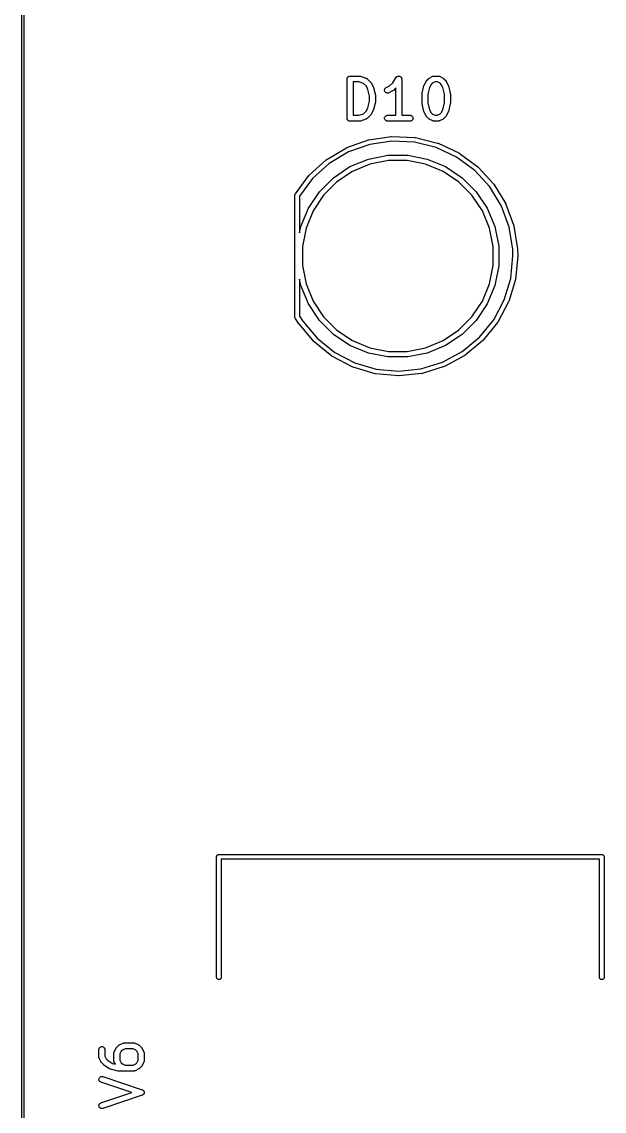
# Model space of a CAD drawing. Extents: x 20 to 116, y -135 to -16.
# Drawn here: x 19.98 to 34.79, y -103.31 to -75.58 of the extents above; entities that cross this region are included whole.
import ezdxf

# ---------------------------------------------------------------- set-up
doc = ezdxf.new("R2010")
doc.units = 0
doc.layers.add('BLACK', color=7, linetype='CONTINUOUS')

msp = doc.modelspace()

# ---------------------------------------------------------------- linework, layer by layer
at = {"layer": 'BLACK', "linetype": 'Continuous'}
for p, q in [((19.975, -134.999), (19.975, -20.0012)), ((20.025, -20.025), (20.025, -134.975)), ((28.2507, -77.0313), (28.2515, -77.0243)), ((28.2507, -77.0318), (28.2507, -77.0313)), ((28.2507, -77.0319), (28.2507, -77.0318)), ((28.2507, -77.0324), (28.2507, -77.0319)), ((28.2507, -77.0319), (28.2507, -77.0319)), ((28.2507, -78.0324), (28.2507, -77.0324)), ((28.2515, -77.0243), (28.2522, -77.0173)), ((28.2522, -77.0173), (28.2523, -77.017)), ((28.2523, -77.017), (28.2524, -77.0168)), ((28.2524, -77.0168), (28.2545, -77.0101)), ((28.2545, -77.0101), (28.2566, -77.0033)), ((28.2566, -77.0033), (28.2567, -77.0031)), ((28.2567, -77.0031), (28.2568, -77.0028)), ((28.2568, -77.0028), (28.2602, -76.9966)), ((28.2602, -76.9966), (28.2635, -76.9904)), ((28.2635, -76.9904), (28.2637, -76.9902)), ((28.2637, -76.9902), (28.2638, -76.99)), ((28.2638, -76.99), (28.2684, -76.9846)), ((28.2684, -76.9846), (28.2729, -76.9792)), ((28.2729, -76.9792), (28.2731, -76.979)), ((28.2731, -76.979), (28.2732, -76.9788)), ((28.2732, -76.9788), (28.2787, -76.9744)), ((28.2787, -76.9744), (28.2842, -76.9699)), ((28.2842, -76.9699), (28.2844, -76.9698)), ((28.2844, -76.9698), (28.2846, -76.9696)), ((28.2846, -76.9696), (28.2909, -76.9664)), ((28.2909, -76.9664), (28.2971, -76.963)), ((28.2971, -76.963), (28.2974, -76.963)), ((28.2974, -76.963), (28.2976, -76.9628)), ((28.2976, -76.9628), (28.3044, -76.9608)), ((28.3044, -76.9608), (28.3111, -76.9588)), ((28.3111, -76.9588), (28.3114, -76.9588)), ((28.3114, -76.9588), (28.3117, -76.9587)), ((28.3117, -76.9587), (28.3187, -76.9581)), ((28.3187, -76.9581), (28.3257, -76.9574)), ((28.3257, -76.9574), (28.5638, -76.9574)), ((28.5638, -76.9574), (28.5649, -76.9574)), ((28.5649, -76.9574), (28.569, -76.9579)), ((28.569, -76.9579), (28.5733, -76.958)), ((28.5733, -76.958), (28.5763, -76.9587)), ((28.5763, -76.9587), (28.5794, -76.959)), ((28.5794, -76.959), (28.5834, -76.9603)), ((28.5834, -76.9603), (28.5875, -76.9612)), ((28.5875, -76.9612), (28.7304, -77.0088)), ((28.7304, -77.0088), (28.7314, -77.0092)), ((28.7314, -77.0092), (28.7334, -77.0101)), ((28.7334, -77.0101), (28.7355, -77.0108)), ((28.7355, -77.0108), (28.74, -77.0132)), ((28.74, -77.0132), (28.7447, -77.0153)), ((28.7447, -77.0153), (28.7464, -77.0166)), ((28.7464, -77.0166), (28.7484, -77.0177)), ((28.7484, -77.0177), (28.7524, -77.0209)), ((28.7524, -77.0209), (28.7565, -77.0239)), ((28.7565, -77.0239), (28.758, -77.0256)), ((28.758, -77.0256), (28.7597, -77.027)), ((28.7597, -77.027), (28.8549, -77.1222)), ((29.4103, -77.1275), (29.5014, -76.9908)), ((29.5014, -76.9908), (29.5019, -76.99)), ((29.5019, -76.99), (29.502, -76.9899)), ((29.5019, -76.99), (29.5019, -76.99)), ((29.5019, -76.99), (29.5019, -76.99)), ((29.502, -76.9899), (29.5067, -76.9843)), ((29.5067, -76.9843), (29.5113, -76.9788)), ((29.5113, -76.9788), (29.5114, -76.9788)), ((29.5114, -76.9787), (29.5173, -76.974)), ((29.5114, -76.9788), (29.5114, -76.9787)), ((29.5173, -76.974), (29.5227, -76.9696)), ((29.5227, -76.9696), (29.5228, -76.9696)), ((29.5228, -76.9696), (29.5297, -76.966)), ((29.5228, -76.9696), (29.5228, -76.9696)), ((29.5297, -76.966), (29.5357, -76.9628)), ((29.5357, -76.9628), (29.5358, -76.9628)), ((29.5358, -76.9628), (29.5431, -76.9607)), ((29.5358, -76.9628), (29.5358, -76.9628)), ((29.5431, -76.9607), (29.5498, -76.9587)), ((29.5498, -76.9587), (29.5498, -76.9587)), ((29.5498, -76.9587), (29.5499, -76.9587)), ((29.5499, -76.9587), (29.5571, -76.958)), ((29.5571, -76.958), (29.5643, -76.9574)), ((29.5643, -76.9574), (29.5644, -76.9574)), ((29.5644, -76.9574), (29.5645, -76.9574)), ((29.5645, -76.9574), (29.5719, -76.9582)), ((29.5719, -76.9582), (29.5789, -76.9589)), ((29.5789, -76.9589), (29.5789, -76.9589)), ((29.5789, -76.9589), (29.579, -76.9589)), ((29.579, -76.9589), (29.5864, -76.9612)), ((29.5864, -76.9612), (29.5929, -76.9632)), ((29.5929, -76.9632), (29.5929, -76.9633)), ((29.5929, -76.9633), (29.593, -76.9633)), ((29.593, -76.9633), (29.5995, -76.9668)), ((29.5995, -76.9668), (29.6057, -76.9702)), ((29.6057, -76.9702), (29.6058, -76.9702)), ((29.6058, -76.9702), (29.6058, -76.9703)), ((29.6058, -76.9703), (29.6114, -76.9749)), ((29.6114, -76.9749), (29.617, -76.9795)), ((29.617, -76.9795), (29.6171, -76.9796)), ((29.6171, -76.9796), (29.6171, -76.9796)), ((29.6171, -76.9796), (29.622, -76.9856)), ((29.622, -76.9856), (29.6263, -76.9909)), ((29.6263, -76.9909), (29.6263, -76.9909)), ((29.6263, -76.9909), (29.6263, -76.991)), ((29.6263, -76.991), (29.63, -76.9979)), ((29.63, -76.9979), (29.6331, -77.0038)), ((29.6331, -77.0038), (29.6332, -77.0039)), ((29.6332, -77.0039), (29.6332, -77.0039)), ((29.6332, -77.0039), (29.6353, -77.011)), ((29.6353, -77.011), (29.6374, -77.0178)), ((29.6374, -77.0178), (29.6374, -77.0179)), ((29.6374, -77.0179), (29.6374, -77.0179)), ((29.6374, -77.0179), (29.6381, -77.0253)), ((29.6381, -77.0253), (29.6388, -77.0324)), ((29.6388, -77.0324), (29.6388, -77.9574)), ((30.2614, -77.0896), (30.2634, -77.0859)), ((30.2634, -77.0859), (30.2654, -77.0835)), ((30.2654, -77.0835), (30.2671, -77.0809)), ((30.2671, -77.0809), (30.27, -77.0778)), ((30.27, -77.0778), (30.2727, -77.0746)), ((30.2727, -77.0746), (30.3203, -77.027)), ((30.3203, -77.027), (30.321, -77.0262)), ((30.321, -77.0262), (30.3243, -77.0236)), ((30.3243, -77.0236), (30.3274, -77.0207)), ((30.3274, -77.0207), (30.33, -77.019)), ((30.33, -77.019), (30.3325, -77.0171)), ((30.3325, -77.0171), (30.3362, -77.0152)), ((30.3362, -77.0152), (30.3398, -77.0129)), ((30.3398, -77.0129), (30.435, -76.9653)), ((30.435, -76.9653), (30.436, -76.9648)), ((30.436, -76.9648), (30.438, -76.9641)), ((30.438, -76.9641), (30.44, -76.963)), ((30.44, -76.963), (30.4449, -76.9616)), ((30.4449, -76.9616), (30.4497, -76.9598)), ((30.4497, -76.9598), (30.4519, -76.9594)), ((30.4519, -76.9594), (30.454, -76.9588)), ((30.454, -76.9588), (30.4591, -76.9583)), ((30.4591, -76.9583), (30.4642, -76.9575)), ((30.4642, -76.9575), (30.4664, -76.9576)), ((30.4664, -76.9576), (30.4686, -76.9574)), ((30.4686, -76.9574), (30.5638, -76.9574)), ((30.5638, -76.9574), (30.5649, -76.9574)), ((30.5649, -76.9574), (30.5671, -76.9576)), ((30.5671, -76.9576), (30.5693, -76.9576)), ((30.5693, -76.9576), (30.5743, -76.9584)), ((30.5743, -76.9584), (30.5794, -76.959)), ((30.5794, -76.959), (30.5815, -76.9597)), ((30.5815, -76.9597), (30.5837, -76.9601)), ((30.5837, -76.9601), (30.5885, -76.9619)), ((30.5885, -76.9619), (30.5934, -76.9634)), ((30.5934, -76.9634), (30.5953, -76.9645)), ((30.5953, -76.9645), (30.5974, -76.9653)), ((30.5974, -76.9653), (30.6926, -77.0129)), ((30.6926, -77.0129), (30.6935, -77.0134)), ((30.6935, -77.0134), (30.6971, -77.0157)), ((30.6971, -77.0157), (30.7008, -77.0177)), ((30.7008, -77.0177), (30.7032, -77.0197)), ((30.7032, -77.0197), (30.7058, -77.0214)), ((30.7058, -77.0214), (30.7088, -77.0243)), ((30.7088, -77.0243), (30.7121, -77.027)), ((30.7121, -77.027), (30.7597, -77.0746)), ((30.7597, -77.0746), (30.7604, -77.0753)), ((30.7604, -77.0753), (30.7631, -77.0786)), ((30.7631, -77.0786), (30.766, -77.0817)), ((30.766, -77.0817), (30.7676, -77.0843)), ((30.7676, -77.0843), (30.7696, -77.0868)), ((30.7696, -77.0868), (30.7715, -77.0905)), ((28.4007, -77.1074), (28.4007, -77.9574)), ((28.5516, -77.1074), (28.4007, -77.1074)), ((28.6662, -77.1456), (28.5516, -77.1074)), ((28.7403, -77.2197), (28.6662, -77.1456)), ((28.7788, -77.2967), (28.7403, -77.2197)), ((28.8221, -77.4702), (28.7788, -77.2967)), ((28.8549, -77.1222), (28.8557, -77.123)), ((28.8557, -77.123), (28.8583, -77.1262)), ((28.8583, -77.1262), (28.8612, -77.1293)), ((28.8612, -77.1293), (28.8629, -77.132)), ((28.8629, -77.132), (28.8648, -77.1344)), ((28.8648, -77.1344), (28.8667, -77.1381)), ((28.8667, -77.1381), (28.869, -77.1417)), ((28.869, -77.1417), (28.9166, -77.2369)), ((28.9166, -77.2369), (28.9171, -77.2379)), ((28.9171, -77.2379), (28.9172, -77.2382)), ((28.9172, -77.2382), (28.9174, -77.2385)), ((28.9174, -77.2385), (28.9197, -77.2451)), ((28.9197, -77.2451), (28.9221, -77.2516)), ((28.9221, -77.2516), (28.9222, -77.252)), ((28.9222, -77.252), (28.9223, -77.2523)), ((28.9223, -77.2523), (28.9699, -77.4428)), ((29.2033, -77.323), (29.2037, -77.3084)), ((29.2056, -77.3375), (29.2033, -77.323)), ((29.2037, -77.3084), (29.207, -77.2941)), ((29.2108, -77.3512), (29.2056, -77.3375)), ((29.207, -77.2941), (29.213, -77.2808)), ((29.2185, -77.3636), (29.2108, -77.3512)), ((29.213, -77.2808), (29.2215, -77.2689)), ((29.2285, -77.3743), (29.2185, -77.3636)), ((29.2215, -77.2689), (29.2322, -77.2588)), ((29.2322, -77.2588), (29.2446, -77.251)), ((29.2446, -77.251), (29.3289, -77.2088)), ((29.4069, -77.3376), (29.3116, -77.3852)), ((29.3289, -77.2088), (29.4103, -77.1275)), ((29.4104, -77.3353), (29.4069, -77.3376)), ((29.4142, -77.3334), (29.4104, -77.3353)), ((29.4166, -77.3314), (29.4142, -77.3334)), ((29.4193, -77.3298), (29.4166, -77.3314)), ((29.4223, -77.3269), (29.4193, -77.3298)), ((29.4256, -77.3242), (29.4223, -77.3269)), ((29.4264, -77.3235), (29.4256, -77.3242)), ((29.4888, -77.2611), (29.4264, -77.3235)), ((29.4888, -77.9574), (29.4888, -77.2611)), ((30.1577, -77.3951), (30.2053, -77.2047)), ((30.2053, -77.2047), (30.2056, -77.2037)), ((30.2056, -77.2037), (30.2057, -77.2033)), ((30.2057, -77.2033), (30.2058, -77.203)), ((30.2058, -77.203), (30.2083, -77.1965)), ((30.2083, -77.1965), (30.2107, -77.1899)), ((30.2107, -77.1899), (30.2109, -77.1896)), ((30.2109, -77.1896), (30.211, -77.1893)), ((30.211, -77.1893), (30.2586, -77.0941)), ((30.2586, -77.0941), (30.2591, -77.0931)), ((30.2591, -77.0931), (30.2614, -77.0896)), ((30.3489, -77.249), (30.3055, -77.4226)), ((30.3874, -77.172), (30.3489, -77.249)), ((30.4178, -77.1416), (30.3874, -77.172)), ((30.4863, -77.1074), (30.4178, -77.1416)), ((30.5461, -77.1074), (30.4863, -77.1074)), ((30.6146, -77.1416), (30.5461, -77.1074)), ((30.645, -77.172), (30.6146, -77.1416)), ((30.6835, -77.249), (30.645, -77.172)), ((30.7269, -77.4226), (30.6835, -77.249)), ((30.7715, -77.0905), (30.7737, -77.0941)), ((30.7737, -77.0941), (30.8214, -77.1893)), ((30.8214, -77.1893), (30.8218, -77.1903)), ((30.8218, -77.1903), (30.8219, -77.1906)), ((30.8219, -77.1906), (30.8221, -77.1909)), ((30.8221, -77.1909), (30.8245, -77.1975)), ((30.8245, -77.1975), (30.8269, -77.204)), ((30.8269, -77.204), (30.8269, -77.2043)), ((30.8269, -77.2043), (30.827, -77.2047)), ((30.827, -77.2047), (30.8747, -77.3951)), ((28.7788, -77.7681), (28.8221, -77.5946)), ((28.8221, -77.5946), (28.8221, -77.4702)), ((28.9699, -77.622), (28.9223, -77.8125)), ((28.9699, -77.4428), (28.9702, -77.4438)), ((28.9701, -77.6207), (28.9699, -77.622)), ((28.9705, -77.6194), (28.9701, -77.6207)), ((28.9702, -77.4438), (28.9703, -77.4451)), ((28.9703, -77.4451), (28.9707, -77.4464)), ((28.9712, -77.6135), (28.9705, -77.6194)), ((28.9707, -77.4464), (28.9713, -77.4524)), ((28.9721, -77.6075), (28.9712, -77.6135)), ((28.9713, -77.4524), (28.9721, -77.4583)), ((28.9721, -77.4583), (28.972, -77.4596)), ((28.972, -77.4596), (28.9721, -77.461)), ((28.9721, -77.6049), (28.972, -77.6062)), ((28.972, -77.6062), (28.9721, -77.6075)), ((28.9721, -77.461), (28.9721, -77.6038)), ((28.9721, -77.6038), (28.9721, -77.6049)), ((29.2403, -77.3829), (29.2285, -77.3743)), ((29.2536, -77.389), (29.2403, -77.3829)), ((29.2679, -77.3924), (29.2536, -77.389)), ((29.2825, -77.393), (29.2679, -77.3924)), ((29.297, -77.3907), (29.2825, -77.393)), ((29.3107, -77.3856), (29.297, -77.3907)), ((29.3116, -77.3852), (29.3107, -77.3856)), ((30.1555, -77.4123), (30.1556, -77.411)), ((30.1555, -77.4133), (30.1555, -77.4123)), ((30.1555, -77.6514), (30.1555, -77.4133)), ((30.1556, -77.4096), (30.1564, -77.4037)), ((30.1556, -77.411), (30.1556, -77.4096)), ((30.1564, -77.4037), (30.1571, -77.3977)), ((30.1571, -77.3977), (30.1575, -77.3965)), ((30.1575, -77.3965), (30.1577, -77.3951)), ((30.3055, -77.4226), (30.3055, -77.6422)), ((30.3055, -77.6422), (30.3489, -77.8157)), ((30.6835, -77.8157), (30.7269, -77.6422)), ((30.7269, -77.6422), (30.7269, -77.4226)), ((30.8747, -77.3951), (30.8749, -77.3962)), ((30.8749, -77.3962), (30.8751, -77.3975)), ((30.8751, -77.3975), (30.8755, -77.3988)), ((30.8755, -77.3988), (30.8761, -77.4047)), ((30.8761, -77.4047), (30.8769, -77.4107)), ((30.8769, -77.4107), (30.8768, -77.412)), ((30.8768, -77.412), (30.8769, -77.4133)), ((30.8769, -77.4133), (30.8769, -77.6514)), ((28.5516, -77.9574), (28.6662, -77.9192)), ((28.6662, -77.9192), (28.7403, -77.8451)), ((28.7403, -77.8451), (28.7788, -77.7681)), ((28.9166, -77.8278), (28.869, -77.9231)), ((28.9167, -77.8275), (28.9166, -77.8278)), ((28.9169, -77.8272), (28.9167, -77.8275)), ((28.9193, -77.8207), (28.9169, -77.8272)), ((28.9218, -77.8142), (28.9193, -77.8207)), ((28.9219, -77.8138), (28.9218, -77.8142)), ((28.922, -77.8135), (28.9219, -77.8138)), ((28.9223, -77.8125), (28.922, -77.8135)), ((30.1556, -77.6528), (30.1555, -77.6514)), ((30.1555, -77.6541), (30.1556, -77.6528)), ((30.1563, -77.66), (30.1555, -77.6541)), ((30.1569, -77.666), (30.1563, -77.66)), ((30.1573, -77.6673), (30.1569, -77.666)), ((30.1575, -77.6686), (30.1573, -77.6673)), ((30.1577, -77.6696), (30.1575, -77.6686)), ((30.2053, -77.8601), (30.1577, -77.6696)), ((30.2055, -77.8604), (30.2053, -77.8601)), ((30.2055, -77.8608), (30.2055, -77.8604)), ((30.2079, -77.8673), (30.2055, -77.8608)), ((30.2103, -77.8739), (30.2079, -77.8673)), ((30.2104, -77.8742), (30.2103, -77.8739)), ((30.2106, -77.8745), (30.2104, -77.8742)), ((30.211, -77.8754), (30.2106, -77.8745)), ((30.2586, -77.9707), (30.211, -77.8754)), ((30.3489, -77.8157), (30.3874, -77.8927)), ((30.3874, -77.8927), (30.4178, -77.9231)), ((30.6146, -77.9231), (30.645, -77.8927)), ((30.645, -77.8927), (30.6835, -77.8157)), ((30.8214, -77.8754), (30.7737, -77.9707)), ((30.8215, -77.8751), (30.8214, -77.8754)), ((30.8217, -77.8748), (30.8215, -77.8751)), ((30.8241, -77.8683), (30.8217, -77.8748)), ((30.8266, -77.8618), (30.8241, -77.8683)), ((30.8267, -77.8614), (30.8266, -77.8618)), ((30.8268, -77.8611), (30.8267, -77.8614)), ((30.827, -77.8601), (30.8268, -77.8611)), ((30.8747, -77.6696), (30.827, -77.8601)), ((30.8749, -77.6683), (30.8747, -77.6696)), ((30.8753, -77.667), (30.8749, -77.6683)), ((30.8759, -77.6611), (30.8753, -77.667)), ((30.8768, -77.6551), (30.8759, -77.6611)), ((30.8769, -77.6525), (30.8767, -77.6538)), ((30.8767, -77.6538), (30.8768, -77.6551)), ((30.8769, -77.6514), (30.8769, -77.6525)), ((28.2514, -78.0394), (28.2507, -78.0324)), ((28.252, -78.0464), (28.2514, -78.0394)), ((28.2521, -78.0467), (28.252, -78.0464)), ((28.2521, -78.0469), (28.2521, -78.0467)), ((28.2542, -78.0537), (28.2521, -78.0469)), ((28.2562, -78.0605), (28.2542, -78.0537)), ((28.2563, -78.0607), (28.2562, -78.0605)), ((28.2564, -78.061), (28.2563, -78.0607)), ((28.2597, -78.0672), (28.2564, -78.061)), ((28.263, -78.0734), (28.2597, -78.0672)), ((28.2631, -78.0737), (28.263, -78.0734)), ((28.2632, -78.0739), (28.2631, -78.0737)), ((28.2677, -78.0794), (28.2632, -78.0739)), ((28.2721, -78.0849), (28.2677, -78.0794)), ((28.2723, -78.085), (28.2721, -78.0849)), ((28.2725, -78.0852), (28.2723, -78.085)), ((28.2779, -78.0897), (28.2725, -78.0852)), ((28.2833, -78.0943), (28.2779, -78.0897)), ((28.2836, -78.0944), (28.2833, -78.0943)), ((28.2838, -78.0946), (28.2836, -78.0944)), ((28.29, -78.0979), (28.2838, -78.0946)), ((28.2962, -78.1013), (28.29, -78.0979)), ((28.2964, -78.1014), (28.2962, -78.1013)), ((28.2966, -78.1015), (28.2964, -78.1014)), ((28.3034, -78.1036), (28.2966, -78.1015)), ((28.3101, -78.1057), (28.3034, -78.1036)), ((28.3104, -78.1058), (28.3101, -78.1057)), ((28.3106, -78.1058), (28.3104, -78.1058)), ((28.3176, -78.1066), (28.3106, -78.1058)), ((28.3247, -78.1074), (28.3176, -78.1066)), ((28.3252, -78.1074), (28.3247, -78.1074)), ((28.3257, -78.1074), (28.3252, -78.1074)), ((28.3252, -78.1074), (28.3252, -78.1074)), ((28.3252, -78.1074), (28.3252, -78.1074)), ((28.5638, -78.1074), (28.3257, -78.1074)), ((28.4007, -77.9574), (28.5516, -77.9574)), ((28.568, -78.107), (28.5638, -78.1074)), ((28.5722, -78.1069), (28.568, -78.107)), ((28.5753, -78.1063), (28.5722, -78.1069)), ((28.5784, -78.106), (28.5753, -78.1063)), ((28.5824, -78.1047), (28.5784, -78.106)), ((28.5865, -78.1039), (28.5824, -78.1047)), ((28.5875, -78.1035), (28.5865, -78.1039)), ((28.7304, -78.0559), (28.5875, -78.1035)), ((28.7324, -78.055), (28.7304, -78.0559)), ((28.7345, -78.0544), (28.7324, -78.055)), ((28.7391, -78.052), (28.7345, -78.0544)), ((28.7438, -78.05), (28.7391, -78.052)), ((28.7456, -78.0487), (28.7438, -78.05)), ((28.7475, -78.0477), (28.7456, -78.0487)), ((28.7515, -78.0445), (28.7475, -78.0477)), ((28.7557, -78.0415), (28.7515, -78.0445)), ((28.7572, -78.0399), (28.7557, -78.0415)), ((28.759, -78.0385), (28.7572, -78.0399)), ((28.7597, -78.0378), (28.759, -78.0385)), ((28.8549, -77.9426), (28.7597, -78.0378)), ((28.8576, -77.9393), (28.8549, -77.9426)), ((28.8605, -77.9363), (28.8576, -77.9393)), ((28.8622, -77.9337), (28.8605, -77.9363)), ((28.8642, -77.9312), (28.8622, -77.9337)), ((28.8662, -77.9275), (28.8642, -77.9312)), ((28.8685, -77.924), (28.8662, -77.9275)), ((28.869, -77.9231), (28.8685, -77.924)), ((29.2031, -78.0319), (29.2046, -78.0173)), ((29.2044, -78.0464), (29.2031, -78.0319)), ((29.2086, -78.0605), (29.2044, -78.0464)), ((29.2046, -78.0173), (29.209, -78.0033)), ((29.2153, -78.0734), (29.2086, -78.0605)), ((29.209, -78.0033), (29.2159, -77.9904)), ((29.2245, -78.0849), (29.2153, -78.0734)), ((29.2159, -77.9904), (29.2252, -77.9792)), ((29.2357, -78.0943), (29.2245, -78.0849)), ((29.2252, -77.9792), (29.2366, -77.9699)), ((29.2485, -78.1013), (29.2357, -78.0943)), ((29.2366, -77.9699), (29.2495, -77.963)), ((29.2625, -78.1057), (29.2485, -78.1013)), ((29.2495, -77.963), (29.2635, -77.9588)), ((29.277, -78.1074), (29.2625, -78.1057)), ((29.2635, -77.9588), (29.2781, -77.9574)), ((29.2781, -78.1074), (29.277, -78.1074)), ((29.2781, -77.9574), (29.4888, -77.9574)), ((29.8495, -78.1074), (29.2781, -78.1074)), ((29.6388, -77.9574), (29.8495, -77.9574)), ((29.8495, -77.9574), (29.8506, -77.9574)), ((29.8641, -78.106), (29.8495, -78.1074)), ((29.8506, -77.9574), (29.8651, -77.959)), ((29.8781, -78.1017), (29.8641, -78.106)), ((29.8651, -77.959), (29.8791, -77.9634)), ((29.891, -78.0948), (29.8781, -78.1017)), ((29.8791, -77.9634), (29.8919, -77.9705)), ((29.9024, -78.0856), (29.891, -78.0948)), ((29.8919, -77.9705), (29.9031, -77.9799)), ((29.9117, -78.0743), (29.9024, -78.0856)), ((29.9031, -77.9799), (29.9123, -77.9913)), ((29.9187, -78.0614), (29.9117, -78.0743)), ((29.9123, -77.9913), (29.9191, -78.0043)), ((29.923, -78.0475), (29.9187, -78.0614)), ((29.9191, -78.0043), (29.9232, -78.0183)), ((29.9245, -78.0329), (29.923, -78.0475)), ((29.9232, -78.0183), (29.9245, -78.0329)), ((30.2609, -77.9743), (30.2586, -77.9707)), ((30.2628, -77.978), (30.2609, -77.9743)), ((30.2648, -77.9804), (30.2628, -77.978)), ((30.2664, -77.9831), (30.2648, -77.9804)), ((30.2693, -77.9861), (30.2664, -77.9831)), ((30.2719, -77.9894), (30.2693, -77.9861)), ((30.2727, -77.9902), (30.2719, -77.9894)), ((30.3203, -78.0378), (30.2727, -77.9902)), ((30.3236, -78.0405), (30.3203, -78.0378)), ((30.3266, -78.0434), (30.3236, -78.0405)), ((30.3292, -78.0451), (30.3266, -78.0434)), ((30.3316, -78.0471), (30.3292, -78.0451)), ((30.3353, -78.0491), (30.3316, -78.0471)), ((30.3389, -78.0514), (30.3353, -78.0491)), ((30.3398, -78.0518), (30.3389, -78.0514)), ((30.435, -78.0995), (30.3398, -78.0518)), ((30.4178, -77.9231), (30.4863, -77.9574)), ((30.4371, -78.1003), (30.435, -78.0995)), ((30.439, -78.1013), (30.4371, -78.1003)), ((30.4439, -78.1029), (30.439, -78.1013)), ((30.4487, -78.1047), (30.4439, -78.1029)), ((30.4509, -78.1051), (30.4487, -78.1047)), ((30.453, -78.1057), (30.4509, -78.1051)), ((30.4581, -78.1063), (30.453, -78.1057)), ((30.4631, -78.1072), (30.4581, -78.1063)), ((30.4653, -78.1071), (30.4631, -78.1072)), ((30.4675, -78.1074), (30.4653, -78.1071)), ((30.4686, -78.1074), (30.4675, -78.1074)), ((30.5638, -78.1074), (30.4686, -78.1074)), ((30.4863, -77.9574), (30.5461, -77.9574)), ((30.5461, -77.9574), (30.6146, -77.9231)), ((30.566, -78.1072), (30.5638, -78.1074)), ((30.5682, -78.1073), (30.566, -78.1072)), ((30.5733, -78.1065), (30.5682, -78.1073)), ((30.5784, -78.106), (30.5733, -78.1065)), ((30.5805, -78.1053), (30.5784, -78.106)), ((30.5827, -78.105), (30.5805, -78.1053)), ((30.5875, -78.1032), (30.5827, -78.105)), ((30.5924, -78.1017), (30.5875, -78.1032)), ((30.5943, -78.1007), (30.5924, -78.1017)), ((30.5964, -78.0999), (30.5943, -78.1007)), ((30.5973, -78.0995), (30.5964, -78.0999)), ((30.6926, -78.0518), (30.5973, -78.0995)), ((30.6962, -78.0496), (30.6926, -78.0518)), ((30.6999, -78.0477), (30.6962, -78.0496)), ((30.7023, -78.0457), (30.6999, -78.0477)), ((30.705, -78.0441), (30.7023, -78.0457)), ((30.708, -78.0412), (30.705, -78.0441)), ((30.7113, -78.0385), (30.708, -78.0412)), ((30.7121, -78.0378), (30.7113, -78.0385)), ((30.7597, -77.9902), (30.7121, -78.0378)), ((30.7624, -77.9869), (30.7597, -77.9902)), ((30.7653, -77.9839), (30.7624, -77.9869)), ((30.767, -77.9813), (30.7653, -77.9839)), ((30.769, -77.9789), (30.767, -77.9813)), ((30.771, -77.9752), (30.769, -77.9789)), ((30.7733, -77.9716), (30.771, -77.9752)), ((30.7737, -77.9707), (30.7733, -77.9716)), ((28.2424, -78.7801), (28.7918, -78.5835)), ((28.8267, -78.6984), (28.2884, -78.8911)), ((28.7918, -78.5835), (28.7926, -78.5832)), ((28.7926, -78.5832), (28.7979, -78.5819)), ((28.7979, -78.5819), (28.8032, -78.5806)), ((28.8032, -78.5806), (29.3803, -78.4945)), ((29.3922, -78.614), (28.8267, -78.6984)), ((29.3803, -78.4945), (29.3812, -78.4943)), ((29.3812, -78.4943), (29.3866, -78.4941)), ((29.3866, -78.4941), (29.392, -78.4939)), ((29.392, -78.4939), (29.9749, -78.5215)), ((29.9634, -78.641), (29.3922, -78.614)), ((30.5184, -78.7785), (29.9634, -78.641)), ((29.9749, -78.5215), (29.9758, -78.5215)), ((29.9758, -78.5215), (29.9811, -78.5224)), ((29.9811, -78.5224), (29.9865, -78.5231)), ((29.9865, -78.5231), (30.5529, -78.6634)), ((30.5529, -78.6634), (30.5538, -78.6636)), ((30.5538, -78.6636), (30.5589, -78.6655)), ((30.5589, -78.6655), (30.564, -78.6673)), ((30.564, -78.6673), (31.0924, -78.9149)), ((27.731, -79.0847), (28.2318, -78.7851)), ((28.2884, -78.8911), (27.7977, -79.1847)), ((28.2318, -78.7851), (28.2325, -78.7847)), ((28.2325, -78.7847), (28.2375, -78.7824)), ((28.2375, -78.7824), (28.2424, -78.7801)), ((28.7911, -79.0711), (29.2871, -78.9724)), ((29.2871, -78.9724), (29.7929, -78.9724)), ((29.7929, -78.9724), (30.2889, -79.0711)), ((31.0361, -79.0211), (30.5184, -78.7785)), ((31.4969, -79.3597), (31.0361, -79.0211)), ((31.0924, -78.9149), (31.0931, -78.9153)), ((31.0931, -78.9153), (31.0978, -78.9182)), ((31.0978, -78.9182), (31.1024, -78.9209)), ((31.1024, -78.9209), (31.5727, -79.2665)), ((27.2886, -79.4828), (27.7216, -79.0917)), ((27.7977, -79.1847), (27.3734, -79.5679)), ((27.7216, -79.0917), (27.7223, -79.0911)), ((27.7223, -79.0911), (27.7267, -79.0879)), ((27.7267, -79.0879), (27.731, -79.0847)), ((27.9033, -79.5456), (28.3238, -79.2646)), ((28.3238, -79.2646), (28.7911, -79.0711)), ((28.8317, -79.2051), (28.3898, -79.3881)), ((29.3008, -79.1117), (28.8317, -79.2051)), ((29.7792, -79.1117), (29.3008, -79.1117)), ((30.2483, -79.2051), (29.7792, -79.1117)), ((30.6902, -79.3881), (30.2483, -79.2051)), ((30.2889, -79.0711), (30.7562, -79.2646)), ((30.7562, -79.2646), (31.1767, -79.5456)), ((31.5727, -79.2665), (31.5734, -79.267)), ((31.5734, -79.267), (31.5774, -79.2707)), ((31.5774, -79.2707), (31.5814, -79.2743)), ((31.5814, -79.2743), (31.9756, -79.7046)), ((26.9341, -79.9563), (27.2807, -79.4915)), ((27.3734, -79.5679), (27.04, -80.0151)), ((27.2807, -79.4915), (27.2812, -79.4908)), ((27.2812, -79.4908), (27.2849, -79.4869)), ((27.2849, -79.4869), (27.2886, -79.4828)), ((27.5456, -79.9033), (27.9033, -79.5456)), ((28.3898, -79.3881), (27.9921, -79.6539)), ((31.0879, -79.6539), (30.6902, -79.3881)), ((31.1767, -79.5456), (31.5344, -79.9033)), ((31.8831, -79.7813), (31.4969, -79.3597)), ((27.9921, -79.6539), (27.6539, -79.9921)), ((31.4261, -79.9921), (31.0879, -79.6539)), ((32.1801, -80.2699), (31.8831, -79.7813)), ((31.9756, -79.7046), (31.9761, -79.7052)), ((31.9761, -79.7052), (31.9794, -79.7096)), ((31.9794, -79.7096), (31.9826, -79.7139)), ((31.9826, -79.7139), (32.2857, -80.2126)), ((26.92, -79.9921), (26.9209, -79.9832)), ((26.92, -83.0879), (26.92, -79.9921)), ((26.9209, -79.9832), (26.9243, -79.9719)), ((26.9243, -79.9719), (26.9299, -79.9615)), ((26.9299, -79.9615), (26.9341, -79.9563)), ((27.04, -80.0151), (27.04, -80.9474)), ((27.2646, -80.3238), (27.5456, -79.9033)), ((27.6539, -79.9921), (27.3881, -80.3898)), ((31.6919, -80.3898), (31.4261, -79.9921)), ((31.5344, -79.9033), (31.8154, -80.3238)), ((27.0711, -80.7911), (27.2646, -80.3238)), ((27.3881, -80.3898), (27.2051, -80.8317)), ((31.8749, -80.8317), (31.6919, -80.3898)), ((31.8154, -80.3238), (32.0089, -80.7911)), ((32.3765, -80.8069), (32.1801, -80.2699)), ((32.2857, -80.2126), (32.2861, -80.2133)), ((32.2861, -80.2133), (32.2884, -80.2182)), ((32.2884, -80.2182), (32.2908, -80.2232)), ((32.2908, -80.2232), (32.4912, -80.7712)), ((27.04, -80.9474), (27.0711, -80.7911)), ((27.2051, -80.8317), (27.1117, -81.3008)), ((31.9683, -81.3008), (31.8749, -80.8317)), ((32.0089, -80.7911), (32.1076, -81.2871)), ((32.4652, -81.3739), (32.3765, -80.8069)), ((32.4912, -80.7712), (32.4915, -80.772)), ((32.4915, -80.772), (32.4928, -80.7773)), ((32.4928, -80.7773), (32.4942, -80.7825)), ((32.4942, -80.7825), (32.5843, -81.3591)), ((27.1117, -81.3008), (27.1117, -81.7792)), ((31.9683, -81.7792), (31.9683, -81.3008)), ((32.1076, -81.2871), (32.1076, -81.7929)), ((32.4699, -81.5377), (32.4652, -81.3739)), ((32.5843, -81.3591), (32.5845, -81.3599)), ((32.5845, -81.3599), (32.5846, -81.3633)), ((32.5846, -81.3633), (32.585, -81.3666)), ((32.585, -81.3666), (32.59, -81.5387)), ((27.1117, -81.7792), (27.2051, -82.2483)), ((31.8749, -82.2483), (31.9683, -81.7792)), ((32.1076, -81.7929), (32.0089, -82.2889)), ((32.414, -82.1086), (32.4699, -81.5377)), ((32.5897, -81.5454), (32.5329, -82.1262)), ((32.59, -81.5396), (32.5897, -81.5429)), ((32.5897, -81.5429), (32.5897, -81.5454)), ((32.59, -81.5387), (32.59, -81.5396)), ((27.0711, -82.2889), (27.04, -82.1326)), ((27.04, -82.1326), (27.04, -83.0672)), ((27.2646, -82.7562), (27.0711, -82.2889)), ((27.2051, -82.2483), (27.3881, -82.6902)), ((31.6919, -82.6902), (31.8749, -82.2483)), ((32.0089, -82.2889), (31.8154, -82.7562)), ((32.2488, -82.656), (32.414, -82.1086)), ((32.5306, -82.1376), (32.362, -82.6963)), ((32.5316, -82.1323), (32.5306, -82.1376)), ((32.5328, -82.127), (32.5316, -82.1323)), ((32.5329, -82.1262), (32.5328, -82.127)), ((27.5456, -83.1767), (27.2646, -82.7562)), ((27.3881, -82.6902), (27.6539, -83.0879)), ((31.4261, -83.0879), (31.6919, -82.6902)), ((31.8154, -82.7562), (31.5344, -83.1767)), ((31.9805, -83.1609), (32.2488, -82.656)), ((32.3575, -82.7071), (32.0837, -83.2224)), ((32.3596, -82.7021), (32.3575, -82.7071)), ((32.3618, -82.6971), (32.3596, -82.7021)), ((32.362, -82.6963), (32.3618, -82.6971)), ((26.9209, -83.0968), (26.92, -83.0879)), ((26.9243, -83.1081), (26.9209, -83.0968)), ((26.9299, -83.1185), (26.9243, -83.1081)), ((26.9319, -83.121), (26.9299, -83.1185)), ((27.0227, -83.2621), (26.9319, -83.121)), ((27.04, -83.0672), (27.1216, -83.194)), ((27.9033, -83.5344), (27.5456, -83.1767)), ((27.6539, -83.0879), (27.9921, -83.4261)), ((31.0879, -83.4261), (31.4261, -83.0879)), ((31.5344, -83.1767), (31.1767, -83.5344)), ((31.6192, -83.6041), (31.9805, -83.1609)), ((27.0248, -83.2647), (27.0227, -83.2621)), ((27.0267, -83.2676), (27.0248, -83.2647)), ((27.0272, -83.2682), (27.0267, -83.2676)), ((27.4024, -83.7152), (27.0272, -83.2682)), ((27.1216, -83.194), (27.4905, -83.6335)), ((27.9921, -83.4261), (28.3898, -83.6919)), ((30.6902, -83.6919), (31.0879, -83.4261)), ((32.0772, -83.2322), (31.7084, -83.6844)), ((32.0802, -83.2277), (32.0772, -83.2322)), ((32.0833, -83.2232), (32.0802, -83.2277)), ((32.0837, -83.2224), (32.0833, -83.2232)), ((27.4063, -83.719), (27.4024, -83.7152)), ((27.4101, -83.7228), (27.4063, -83.719)), ((27.4107, -83.7234), (27.4101, -83.7228)), ((27.8656, -84.0889), (27.4107, -83.7234)), ((27.4905, -83.6335), (27.9362, -83.9917)), ((28.3238, -83.8154), (27.9033, -83.5344)), ((28.3898, -83.6919), (28.8317, -83.8749)), ((30.2483, -83.8749), (30.6902, -83.6919)), ((31.1767, -83.5344), (30.7562, -83.8154)), ((31.1786, -83.9686), (31.6192, -83.6041)), ((31.7002, -83.6928), (31.2506, -84.0648)), ((31.704, -83.6889), (31.7002, -83.6928)), ((31.7079, -83.6851), (31.704, -83.6889)), ((31.7084, -83.6844), (31.7079, -83.6851)), ((27.9362, -83.9917), (28.4429, -84.2566)), ((28.7911, -84.0089), (28.3238, -83.8154)), ((29.2871, -84.1076), (28.7911, -84.0089)), ((28.8317, -83.8749), (29.3008, -83.9683)), ((29.3008, -83.9683), (29.7792, -83.9683)), ((29.7792, -83.9683), (30.2483, -83.8749)), ((30.2889, -84.0089), (29.7929, -84.1076)), ((30.7562, -83.8154), (30.2889, -84.0089)), ((30.6757, -84.2406), (31.1786, -83.9686)), ((27.8701, -84.0919), (27.8656, -84.0889)), ((27.8746, -84.095), (27.8701, -84.0919)), ((27.8754, -84.0954), (27.8746, -84.095)), ((28.3926, -84.3656), (27.8754, -84.0954)), ((28.4429, -84.2566), (28.9915, -84.4179)), ((29.7929, -84.1076), (29.2871, -84.1076)), ((30.1295, -84.4098), (30.6757, -84.2406)), ((31.2409, -84.0713), (30.7276, -84.349)), ((31.2454, -84.0683), (31.2409, -84.0713)), ((31.25, -84.0653), (31.2454, -84.0683)), ((31.2506, -84.0648), (31.25, -84.0653)), ((28.3976, -84.3677), (28.3926, -84.3656)), ((28.4026, -84.3698), (28.3976, -84.3677)), ((28.4034, -84.37), (28.4026, -84.3698)), ((28.9633, -84.5347), (28.4034, -84.37)), ((28.9686, -84.5357), (28.9633, -84.5347)), ((28.9739, -84.5368), (28.9686, -84.5357)), ((28.9748, -84.5369), (28.9739, -84.5368)), ((29.5559, -84.5897), (28.9748, -84.5369)), ((28.9915, -84.4179), (29.5609, -84.4696)), ((29.5609, -84.4696), (30.1295, -84.4098)), ((30.148, -84.5285), (29.5676, -84.5896)), ((30.1533, -84.5274), (30.148, -84.5285)), ((30.1586, -84.5264), (30.1533, -84.5274)), ((30.1594, -84.5262), (30.1586, -84.5264)), ((30.7168, -84.3535), (30.1594, -84.5262)), ((30.7219, -84.3514), (30.7168, -84.3535)), ((30.7269, -84.3494), (30.7219, -84.3514)), ((30.7276, -84.349), (30.7269, -84.3494)), ((29.5614, -84.5896), (29.5559, -84.5897)), ((29.5668, -84.5897), (29.5614, -84.5896)), ((29.5676, -84.5896), (29.5668, -84.5897)), ((24.9669, -96.7793), (24.9782, -96.7759)), ((24.9782, -96.7759), (24.9871, -96.775)), ((24.9871, -96.775), (24.99, -96.7747)), ((24.9871, -96.775), (24.9871, -96.775)), ((24.99, -96.7747), (24.9929, -96.775)), ((24.9929, -96.775), (34.7271, -96.775)), ((34.7271, -96.775), (34.73, -96.7747)), ((34.73, -96.7747), (34.7329, -96.775)), ((34.7329, -96.775), (34.7418, -96.7759)), ((34.7418, -96.7759), (34.7531, -96.7793)), ((24.9297, -96.835), (24.9309, -96.8232)), ((24.93, -96.838), (24.9297, -96.835)), ((24.93, -99.8979), (24.93, -96.838)), ((24.9309, -96.8232), (24.9343, -96.8119)), ((24.9343, -96.8119), (24.9399, -96.8015)), ((24.9399, -96.8015), (24.9474, -96.7924)), ((24.9474, -96.7924), (24.9565, -96.7849)), ((24.9565, -96.7849), (24.9669, -96.7793)), ((34.67, -96.895), (25.05, -96.895)), ((25.05, -96.895), (25.05, -99.8979)), ((34.67, -99.8979), (34.67, -96.895)), ((34.7531, -96.7793), (34.7635, -96.7849)), ((34.7635, -96.7849), (34.7726, -96.7924)), ((34.7726, -96.7924), (34.7801, -96.8015)), ((34.7801, -96.8015), (34.7857, -96.8119)), ((34.7857, -96.8119), (34.7891, -96.8232)), ((34.7891, -96.8232), (34.7903, -96.835)), ((34.7903, -96.835), (34.79, -96.8379)), ((34.79, -96.8379), (34.79, -99.8979)), ((24.9309, -99.9068), (24.93, -99.8979)), ((24.9343, -99.9181), (24.9309, -99.9068)), ((24.9399, -99.9285), (24.9343, -99.9181)), ((24.9474, -99.9376), (24.9399, -99.9285)), ((24.9565, -99.9451), (24.9474, -99.9376)), ((24.9669, -99.9507), (24.9565, -99.9451)), ((24.9782, -99.9541), (24.9669, -99.9507)), ((24.99, -99.9553), (24.9782, -99.9541)), ((25.0018, -99.9541), (24.99, -99.9553)), ((25.0131, -99.9507), (25.0018, -99.9541)), ((25.0235, -99.9451), (25.0131, -99.9507)), ((25.0326, -99.9376), (25.0235, -99.9451)), ((25.0401, -99.9285), (25.0326, -99.9376)), ((25.0457, -99.9181), (25.0401, -99.9285)), ((25.0491, -99.9068), (25.0457, -99.9181)), ((25.05, -99.8979), (25.0491, -99.9068)), ((34.6709, -99.9068), (34.67, -99.8979)), ((34.6743, -99.9181), (34.6709, -99.9068)), ((34.6799, -99.9285), (34.6743, -99.9181)), ((34.6874, -99.9376), (34.6799, -99.9285)), ((34.6965, -99.9451), (34.6874, -99.9376)), ((34.7069, -99.9507), (34.6965, -99.9451)), ((34.7182, -99.9541), (34.7069, -99.9507)), ((34.73, -99.9553), (34.7182, -99.9541)), ((34.7418, -99.9541), (34.73, -99.9553)), ((34.7531, -99.9507), (34.7418, -99.9541)), ((34.7635, -99.9451), (34.7531, -99.9507)), ((34.7726, -99.9376), (34.7635, -99.9451)), ((34.7801, -99.9285), (34.7726, -99.9376)), ((34.7857, -99.9181), (34.7801, -99.9285)), ((34.7891, -99.9068), (34.7857, -99.9181)), ((34.79, -99.8979), (34.7891, -99.9068)), ((21.9374, -101.735), (21.939, -101.72)), ((21.9374, -101.736), (21.9374, -101.735)), ((21.9374, -101.926), (21.9374, -101.736)), ((21.939, -101.72), (21.9434, -101.706)), ((21.9434, -101.706), (21.9505, -101.694)), ((21.9505, -101.694), (21.9599, -101.682)), ((21.9599, -101.682), (21.9713, -101.673)), ((21.9713, -101.673), (21.9843, -101.666)), ((21.9843, -101.666), (21.9983, -101.662)), ((21.9983, -101.662), (22.0129, -101.661)), ((22.0129, -101.661), (22.0275, -101.662)), ((22.0275, -101.662), (22.0414, -101.667)), ((22.0414, -101.667), (22.0543, -101.674)), ((22.0543, -101.674), (22.0656, -101.683)), ((22.0656, -101.683), (22.0748, -101.694)), ((22.0748, -101.694), (22.0817, -101.707)), ((22.0817, -101.707), (22.086, -101.721)), ((22.086, -101.721), (22.0874, -101.736)), ((22.0874, -101.736), (22.0874, -101.909)), ((22.3263, -101.798), (22.3739, -101.702)), ((22.3739, -101.702), (22.3743, -101.701)), ((22.3743, -101.701), (22.3766, -101.698)), ((22.3766, -101.698), (22.3786, -101.694)), ((22.3786, -101.694), (22.3806, -101.692)), ((22.3806, -101.692), (22.3823, -101.689)), ((22.3823, -101.689), (22.3852, -101.686)), ((22.3852, -101.686), (22.3879, -101.683)), ((22.3879, -101.683), (22.4355, -101.635)), ((22.4355, -101.635), (22.4363, -101.635)), ((22.4363, -101.635), (22.4396, -101.632)), ((22.4396, -101.632), (22.4426, -101.629)), ((22.4426, -101.629), (22.4453, -101.627)), ((22.4453, -101.627), (22.4477, -101.625)), ((22.4477, -101.625), (22.4515, -101.623)), ((22.4515, -101.623), (22.455, -101.621)), ((22.455, -101.621), (22.5503, -101.574)), ((22.533, -101.75), (22.5026, -101.78)), ((22.6015, -101.716), (22.533, -101.75)), ((22.5503, -101.574), (22.5512, -101.573)), ((22.5512, -101.573), (22.5533, -101.572)), ((22.5533, -101.572), (22.5552, -101.571)), ((22.5552, -101.571), (22.5601, -101.57)), ((22.5601, -101.57), (22.5649, -101.568)), ((22.5649, -101.568), (22.5671, -101.568)), ((22.5671, -101.568), (22.5692, -101.567)), ((22.5692, -101.567), (22.5743, -101.567)), ((22.5743, -101.567), (22.5794, -101.566)), ((22.5794, -101.566), (22.5816, -101.566)), ((22.5816, -101.566), (22.5838, -101.566)), ((22.5838, -101.566), (22.8219, -101.566)), ((22.8042, -101.716), (22.6015, -101.716)), ((22.8727, -101.75), (22.8042, -101.716)), ((22.8219, -101.566), (22.823, -101.566)), ((22.823, -101.566), (22.8251, -101.566)), ((22.8251, -101.566), (22.8274, -101.566)), ((22.8274, -101.566), (22.8324, -101.567)), ((22.8324, -101.567), (22.8375, -101.567)), ((22.8375, -101.567), (22.8396, -101.568)), ((22.8396, -101.568), (22.8418, -101.568)), ((22.8418, -101.568), (22.8466, -101.57)), ((22.8466, -101.57), (22.8514, -101.572)), ((22.8514, -101.572), (22.8534, -101.573)), ((22.8534, -101.573), (22.8554, -101.574)), ((22.8554, -101.574), (22.9507, -101.621)), ((22.9031, -101.78), (22.8727, -101.75)), ((22.9507, -101.621), (22.9516, -101.622)), ((22.9516, -101.622), (22.9552, -101.624)), ((22.9552, -101.624), (22.9589, -101.626)), ((22.9589, -101.626), (22.9613, -101.628)), ((22.9613, -101.628), (22.9639, -101.63)), ((22.9639, -101.63), (22.9669, -101.633)), ((22.9669, -101.633), (22.9702, -101.635)), ((22.9702, -101.635), (23.0178, -101.683)), ((23.0178, -101.683), (23.0185, -101.684)), ((23.0185, -101.684), (23.0212, -101.687)), ((23.0212, -101.687), (23.0241, -101.69)), ((23.0241, -101.69), (23.0257, -101.693)), ((23.0257, -101.693), (23.0277, -101.695)), ((23.0277, -101.695), (23.0296, -101.699)), ((23.0296, -101.699), (23.0318, -101.702)), ((23.0318, -101.702), (23.0795, -101.798)), ((21.9376, -101.929), (21.9374, -101.926)), ((21.9375, -101.931), (21.9376, -101.929)), ((21.9383, -101.936), (21.9375, -101.931)), ((21.9388, -101.941), (21.9383, -101.936)), ((21.9394, -101.943), (21.9388, -101.941)), ((21.9398, -101.945), (21.9394, -101.943)), ((21.9416, -101.95), (21.9398, -101.945)), ((21.943, -101.955), (21.9416, -101.95)), ((21.9441, -101.957), (21.943, -101.955)), ((21.9448, -101.959), (21.9441, -101.957)), ((21.9453, -101.96), (21.9448, -101.959)), ((21.9929, -102.055), (21.9453, -101.96)), ((22.0874, -101.909), (22.1216, -101.977)), ((22.1216, -101.977), (22.1554, -102.011)), ((22.1554, -102.011), (22.2813, -102.095)), ((22.3183, -101.83), (22.3186, -101.828)), ((22.3183, -101.831), (22.3183, -101.83)), ((22.3183, -102.022), (22.3183, -101.831)), ((22.3185, -102.024), (22.3183, -102.022)), ((22.3185, -101.826), (22.3194, -101.821)), ((22.3186, -101.828), (22.3185, -101.826)), ((22.3185, -102.026), (22.3185, -102.024)), ((22.3193, -102.031), (22.3185, -102.026)), ((22.3198, -102.036), (22.3193, -102.031)), ((22.3194, -101.821), (22.32, -101.816)), ((22.3204, -102.038), (22.3198, -102.036)), ((22.32, -101.816), (22.3206, -101.813)), ((22.3207, -102.041), (22.3204, -102.038)), ((22.3206, -101.813), (22.321, -101.811)), ((22.3225, -102.045), (22.3207, -102.041)), ((22.321, -101.811), (22.3228, -101.807)), ((22.324, -102.05), (22.3225, -102.045)), ((22.3228, -101.807), (22.3244, -101.802)), ((22.3244, -101.802), (22.3255, -101.8)), ((22.3255, -101.8), (22.3263, -101.798)), ((22.5026, -101.78), (22.4683, -101.849)), ((22.4683, -101.849), (22.4683, -102.004)), ((22.4683, -102.004), (22.5026, -102.072)), ((22.9374, -101.849), (22.9031, -101.78)), ((22.9031, -102.072), (22.9374, -102.004)), ((22.9374, -102.004), (22.9374, -101.849)), ((23.0795, -101.798), (23.0799, -101.799)), ((23.0799, -101.799), (23.0807, -101.801)), ((23.0807, -101.801), (23.0817, -101.803)), ((23.0817, -101.803), (23.0832, -101.808)), ((23.0847, -102.042), (23.0829, -102.046)), ((23.0832, -101.808), (23.085, -101.812)), ((23.0851, -102.039), (23.0847, -102.042)), ((23.085, -101.812), (23.0853, -101.815)), ((23.0857, -102.037), (23.0851, -102.039)), ((23.0853, -101.815), (23.086, -101.817)), ((23.0863, -102.032), (23.0857, -102.037)), ((23.086, -101.817), (23.0865, -101.822)), ((23.0872, -102.027), (23.0863, -102.032)), ((23.0865, -101.822), (23.0873, -101.827)), ((23.0874, -102.023), (23.0871, -102.025)), ((23.0871, -102.025), (23.0872, -102.027)), ((23.0873, -101.827), (23.0872, -101.829)), ((23.0872, -101.829), (23.0874, -101.831)), ((23.0874, -101.831), (23.0874, -102.022)), ((23.0874, -102.022), (23.0874, -102.023)), ((21.9952, -102.059), (21.9929, -102.055)), ((21.9971, -102.063), (21.9952, -102.059)), ((21.999, -102.065), (21.9971, -102.063)), ((22.0007, -102.068), (21.999, -102.065)), ((22.0036, -102.071), (22.0007, -102.068)), ((22.0062, -102.074), (22.0036, -102.071)), ((22.007, -102.075), (22.0062, -102.074)), ((22.0546, -102.122), (22.007, -102.075)), ((22.0599, -102.127), (22.0546, -102.122)), ((22.0651, -102.131), (22.0599, -102.127)), ((22.0659, -102.132), (22.0651, -102.131)), ((22.066, -102.132), (22.0659, -102.132)), ((22.0659, -102.132), (22.0659, -102.132)), ((22.0659, -102.132), (22.0659, -102.132)), ((22.2089, -102.227), (22.066, -102.132)), ((22.2133, -102.229), (22.2089, -102.227)), ((22.2176, -102.232), (22.2133, -102.229)), ((22.2197, -102.233), (22.2176, -102.232)), ((22.2218, -102.234), (22.2197, -102.233)), ((22.2266, -102.235), (22.2218, -102.234)), ((22.2313, -102.237), (22.2266, -102.235)), ((22.2323, -102.237), (22.2313, -102.237)), ((22.4228, -102.285), (22.2323, -102.237)), ((22.2813, -102.095), (22.3554, -102.113)), ((22.325, -102.052), (22.324, -102.05)), ((22.3258, -102.054), (22.325, -102.052)), ((22.3263, -102.055), (22.3258, -102.054)), ((22.3554, -102.113), (22.3263, -102.055)), ((22.4241, -102.285), (22.4228, -102.285)), ((22.4254, -102.286), (22.4241, -102.285)), ((22.4313, -102.286), (22.4254, -102.286)), ((22.4372, -102.287), (22.4313, -102.286)), ((22.4386, -102.287), (22.4372, -102.287)), ((22.4399, -102.287), (22.4386, -102.287)), ((22.441, -102.287), (22.4399, -102.287)), ((22.8219, -102.287), (22.441, -102.287)), ((22.5026, -102.072), (22.533, -102.103)), ((22.533, -102.103), (22.6015, -102.137)), ((22.6015, -102.137), (22.8042, -102.137)), ((22.8042, -102.137), (22.8727, -102.103)), ((22.8241, -102.287), (22.8219, -102.287)), ((22.8263, -102.287), (22.8241, -102.287)), ((22.8314, -102.286), (22.8263, -102.287)), ((22.8365, -102.286), (22.8314, -102.286)), ((22.8386, -102.285), (22.8365, -102.286)), ((22.8408, -102.285), (22.8386, -102.285)), ((22.8456, -102.283), (22.8408, -102.285)), ((22.8505, -102.281), (22.8456, -102.283)), ((22.8524, -102.28), (22.8505, -102.281)), ((22.8545, -102.28), (22.8524, -102.28)), ((22.8554, -102.279), (22.8545, -102.28)), ((22.9507, -102.232), (22.8554, -102.279)), ((22.8727, -102.103), (22.9031, -102.072)), ((22.9543, -102.229), (22.9507, -102.232)), ((22.958, -102.227), (22.9543, -102.229)), ((22.9604, -102.225), (22.958, -102.227)), ((22.9631, -102.224), (22.9604, -102.225)), ((22.9661, -102.221), (22.9631, -102.224)), ((22.9694, -102.218), (22.9661, -102.221)), ((22.9702, -102.218), (22.9694, -102.218)), ((23.0178, -102.17), (22.9702, -102.218)), ((23.0205, -102.167), (23.0178, -102.17)), ((23.0234, -102.164), (23.0205, -102.167)), ((23.0251, -102.161), (23.0234, -102.164)), ((23.0271, -102.159), (23.0251, -102.161)), ((23.0291, -102.155), (23.0271, -102.159)), ((23.0314, -102.151), (23.0291, -102.155)), ((23.0318, -102.15), (23.0314, -102.151)), ((23.0795, -102.055), (23.0318, -102.15)), ((23.0803, -102.053), (23.0795, -102.055)), ((23.0813, -102.051), (23.0803, -102.053)), ((23.0829, -102.046), (23.0813, -102.051)), ((21.9375, -102.503), (21.938, -102.488)), ((21.9399, -102.517), (21.9375, -102.503)), ((21.938, -102.488), (21.9414, -102.474)), ((21.945, -102.531), (21.9399, -102.517)), ((21.9414, -102.474), (21.9475, -102.46)), ((21.9526, -102.543), (21.945, -102.531)), ((21.9475, -102.46), (21.956, -102.448)), ((21.9626, -102.554), (21.9526, -102.543)), ((21.956, -102.448), (21.9667, -102.438)), ((21.9744, -102.563), (21.9626, -102.554)), ((21.9667, -102.438), (21.9791, -102.431)), ((21.9877, -102.569), (21.9744, -102.563)), ((21.9791, -102.431), (21.9928, -102.425)), ((21.9887, -102.569), (21.9877, -102.569)), ((22.7752, -102.831), (21.9887, -102.569)), ((21.9928, -102.425), (22.0072, -102.423)), ((22.0072, -102.423), (22.0218, -102.423)), ((22.0218, -102.423), (22.0361, -102.427)), ((22.0361, -102.427), (23.0361, -102.76)), ((21.9887, -103.093), (22.7752, -102.831)), ((23.0361, -102.76), (23.0371, -102.76)), ((23.0371, -102.76), (23.0418, -102.763)), ((23.0418, -102.763), (23.0466, -102.764)), ((23.0466, -102.764), (23.0484, -102.766)), ((23.0484, -102.766), (23.0504, -102.767)), ((23.0504, -102.767), (23.0546, -102.77)), ((23.0546, -102.77), (23.0589, -102.772)), ((23.0589, -102.772), (23.0605, -102.774)), ((23.0605, -102.774), (23.0622, -102.775)), ((23.0622, -102.775), (23.0657, -102.779)), ((23.0657, -102.779), (23.0695, -102.783)), ((23.0695, -102.783), (23.0707, -102.784)), ((23.0715, -102.877), (23.07, -102.879)), ((23.0707, -102.784), (23.0721, -102.786)), ((23.0743, -102.873), (23.0715, -102.877)), ((23.0721, -102.786), (23.0749, -102.79)), ((23.0773, -102.869), (23.0743, -102.873)), ((23.0749, -102.79), (23.0778, -102.795)), ((23.0782, -102.867), (23.0773, -102.869)), ((23.0778, -102.795), (23.0787, -102.797)), ((23.0793, -102.865), (23.0782, -102.867)), ((23.0787, -102.797), (23.0798, -102.798)), ((23.0812, -102.86), (23.0793, -102.865)), ((23.0798, -102.798), (23.0816, -102.803)), ((23.0834, -102.855), (23.0812, -102.86)), ((23.0816, -102.803), (23.0837, -102.808)), ((23.0839, -102.853), (23.0834, -102.855)), ((23.0837, -102.808), (23.0842, -102.81)), ((23.0846, -102.851), (23.0839, -102.853)), ((23.0842, -102.81), (23.0849, -102.812)), ((23.0855, -102.846), (23.0846, -102.851)), ((23.0849, -102.812), (23.0857, -102.817)), ((23.0867, -102.841), (23.0855, -102.846)), ((23.0857, -102.817), (23.0868, -102.822)), ((23.0868, -102.839), (23.0867, -102.841)), ((23.0868, -102.822), (23.0869, -102.824)), ((23.0872, -102.837), (23.0868, -102.839)), ((23.0869, -102.824), (23.0872, -102.827)), ((23.0872, -102.827), (23.087, -102.832)), ((23.087, -102.832), (23.0872, -102.837)), ((21.9376, -103.159), (21.9401, -103.144)), ((21.9401, -103.144), (21.9454, -103.131)), ((21.9454, -103.131), (21.9533, -103.118)), ((21.9533, -103.118), (21.9633, -103.108)), ((21.9633, -103.108), (21.9753, -103.099)), ((21.9753, -103.099), (21.9887, -103.093)), ((23.0361, -102.902), (22.0361, -103.236)), ((23.0408, -102.9), (23.0361, -102.902)), ((23.0457, -102.898), (23.0408, -102.9)), ((23.0475, -102.897), (23.0457, -102.898)), ((23.0495, -102.896), (23.0475, -102.897)), ((23.0537, -102.893), (23.0495, -102.896)), ((23.0581, -102.891), (23.0537, -102.893)), ((23.0597, -102.889), (23.0581, -102.891)), ((23.0614, -102.888), (23.0597, -102.889)), ((23.065, -102.884), (23.0614, -102.888)), ((23.0688, -102.881), (23.065, -102.884)), ((23.07, -102.879), (23.0688, -102.881)), ((21.9379, -103.173), (21.9376, -103.159)), ((21.9411, -103.188), (21.9379, -103.173)), ((21.9469, -103.201), (21.9411, -103.188)), ((21.9553, -103.213), (21.9469, -103.201)), ((21.9658, -103.223), (21.9553, -103.213)), ((21.9781, -103.231), (21.9658, -103.223)), ((21.9918, -103.237), (21.9781, -103.231)), ((22.0061, -103.239), (21.9918, -103.237)), ((22.0208, -103.239), (22.0061, -103.239)), ((22.0351, -103.236), (22.0208, -103.239)), ((22.0361, -103.236), (22.0351, -103.236))]:
    msp.add_line(p, q, dxfattribs=at)

doc.saveas('drawing.dxf')
